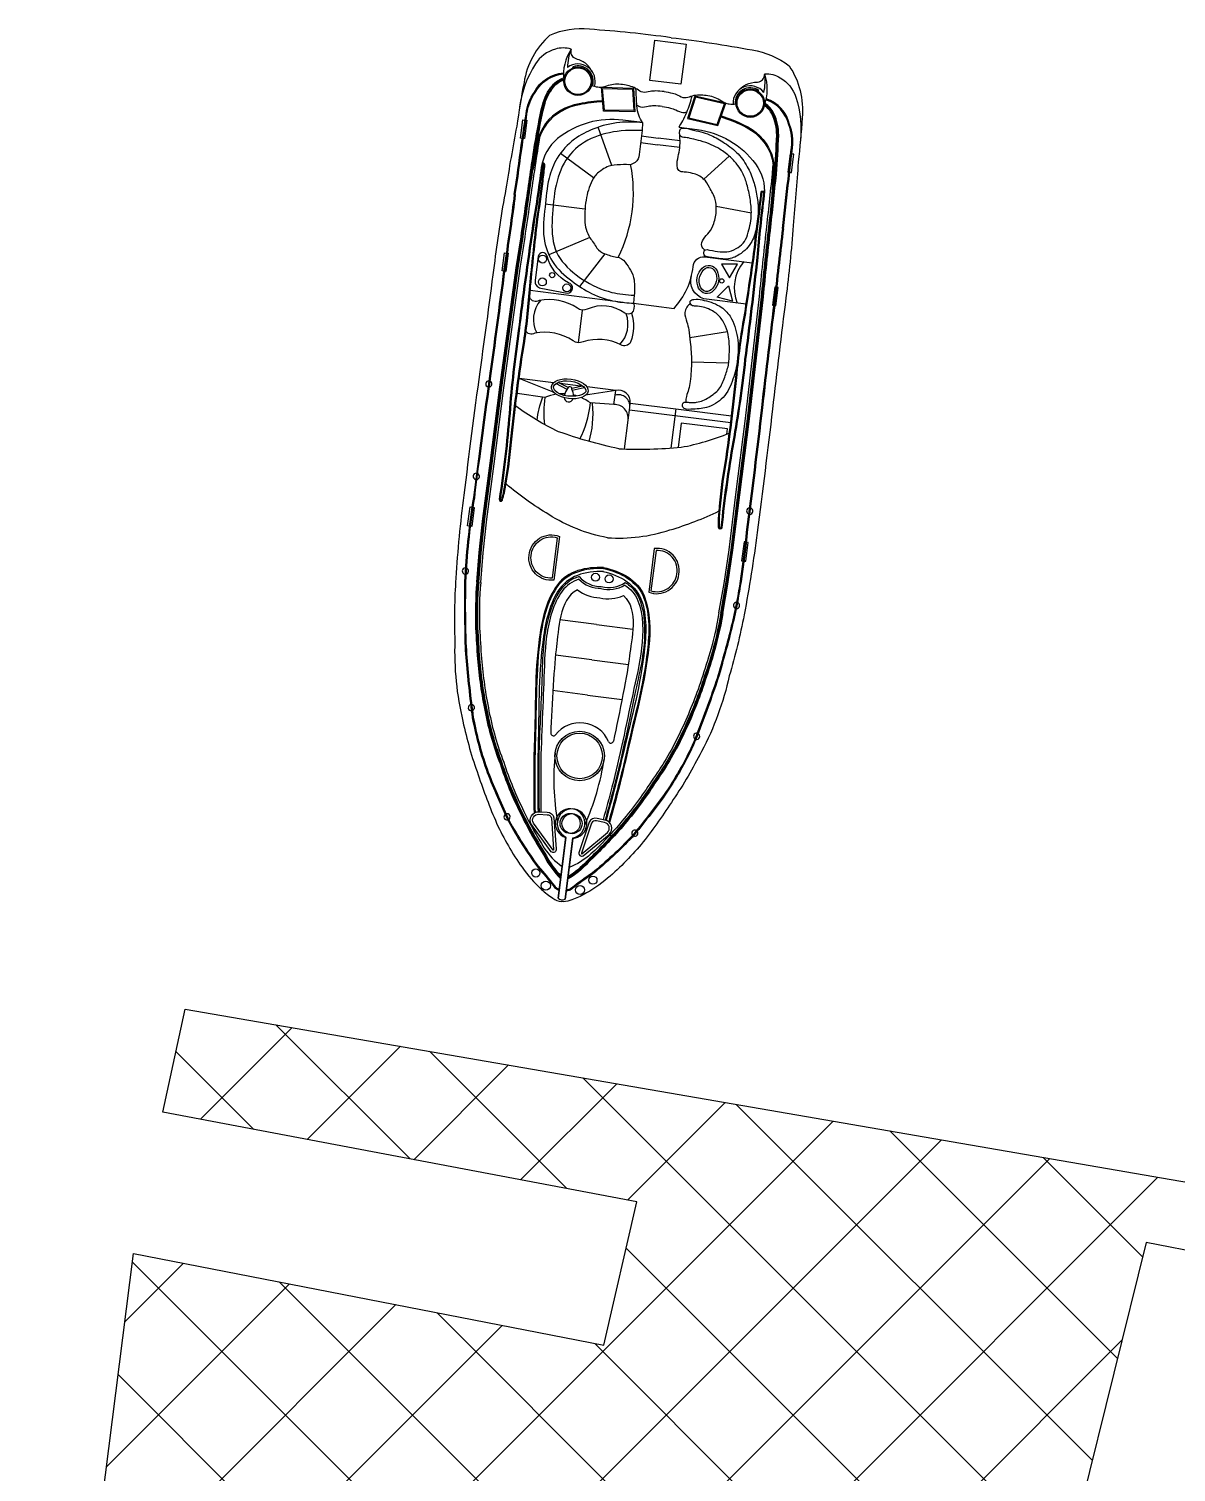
# Model space of a CAD drawing. Header units: metres. Extents: x 310965 to 313670, y 1910114 to 1912300.
# Drawn here: x 312680.8 to 312883.7, y 1912032.4 to 1912287.7 of the extents above; entities that cross this region are included whole.
import ezdxf

# ---------------------------------------------------------------- set-up
doc = ezdxf.new("R2010")
doc.units = ezdxf.units.M
doc.layers.add('C-ANNO-TABL-TTBL', color=5, linetype='Continuous')

msp = doc.modelspace()

# ---------------------------------------------------------------- linework, layer by layer
at = {"color": 32, "true_color": 0xcd6928}
for p, q in [((312777.11, 1912280.81), (312777.05, 1912280.98)), ((312809.79, 1912276.65), (312809.89, 1912276.8)), ((312783.93, 1912263.52), (312781.5, 1912270.28)), ((312789.17, 1912268.74), (312792.13, 1912268.37)), ((312795.99, 1912267.88), (312792.13, 1912268.37)), ((312780.7, 1912261.32), (312774.81, 1912265.64)), ((312789.03, 1912267.55), (312791.98, 1912267.18)), ((312795.93, 1912266.68), (312791.98, 1912267.18)), ((312804.69, 1912265.17), (312800.22, 1912261.07)), ((312779.17, 1912255.8), (312772.15, 1912256.65)), ((312808.6, 1912255.09), (312802.4, 1912256.24)), ((312780.01, 1912250.77), (312772.77, 1912247.71)), ((312782.68, 1912247.91), (312778.2, 1912242.11)), ((312785.94, 1912239.29), (312769.5, 1912241.38)), ((312778.68, 1912237.93), (312777.94, 1912232.15)), ((312804.36, 1912234.08), (312797.7, 1912233.03)), ((312804.58, 1912228.53), (312798.02, 1912228.7)), ((312773.62, 1912225.08), (312767.53, 1912225.85)), ((312773.71, 1912223.35), (312767.53, 1912225.85)), ((312776.02, 1912223.89), (312774.03, 1912224.92)), ((312776.18, 1912224.21), (312774.4, 1912225.12)), ((312778.37, 1912224.47), (312774.78, 1912224.93)), ((312776.83, 1912224.13), (312778.71, 1912224.55)), ((312776.9, 1912223.78), (312779.04, 1912224.26)), ((312784.6, 1912223.68), (312779.25, 1912222.85)), ((312784.6, 1912223.68), (312779.53, 1912224.33)), ((312784.29, 1912221.23), (312784.6, 1912223.68)), ((312795.22, 1912220.46), (312805.09, 1912219.21)), ((312795.07, 1912219.28), (312804.94, 1912218.03)), ((312781.19, 1912182.32), (312774.73, 1912183.15)), ((312781.19, 1912182.32), (312787.65, 1912181.5)), ((312780.4, 1912176.08), (312773.96, 1912176.89)), ((312780.4, 1912176.08), (312786.84, 1912175.26)), ((312779.6, 1912169.83), (312773.43, 1912170.61)), ((312779.6, 1912169.83), (312785.77, 1912169.04))]:
    msp.add_line(p, q, dxfattribs=at)
for points in [[(312794.39, 1912286.12, 0.01736), (312779.95, 1912287.61, 0.12634), (312772.91, 1912286.53, 0.172899), (312768.39, 1912278.21, 0.013884), (312767.1, 1912270.44, 0.008973), (312765.17, 1912259.36, 0.01509), (312763.2, 1912246.65, -0.002245), (312760.56, 1912227, 0.003342), (312757.74, 1912205.17, 0.016984), (312756.32, 1912190.5, 0.024546), (312756.15, 1912179.38, 0.067942), (312757.57, 1912165.19, 0.033948), (312760.29, 1912155.7, 0.022001), (312763.54, 1912147.14, 0.042872), (312768.03, 1912139.35, 0.059514), (312771.47, 1912135.45, 0.046364), (312773.51, 1912133.87, 0.104882), (312774.96, 1912133.28, 0.104882)], [(312794.39, 1912286.12, -0.01736), (312808.74, 1912283.95, -0.12634), (312815.28, 1912281.15, -0.172899), (312817.58, 1912271.96, -0.013884), (312816.88, 1912264.11, -0.008973), (312815.99, 1912252.9, -0.01509), (312814.71, 1912240.1, 0.002245), (312812.34, 1912220.42, -0.003342), (312809.61, 1912198.58, -0.016984), (312807.32, 1912184.02, -0.024546), (312804.7, 1912173.21, -0.067942), (312799.77, 1912159.82, -0.033948), (312794.76, 1912151.32, -0.022001), (312789.47, 1912143.84, -0.042872), (312783.18, 1912137.42, -0.059514), (312778.87, 1912134.51, -0.046364), (312776.51, 1912133.49, -0.104882), (312774.96, 1912133.28, -0.104882)], [(312776.72, 1912284.08, 0.164393), (312773.93, 1912284.08, 0.188684), (312770.39, 1912281.47, 0.10758), (312767.61, 1912273.89)], [(312760.03, 1912189.81), (312760.44, 1912195.03), (312761.08, 1912201.06), (312762.39, 1912210.84), (312764.09, 1912224.28), (312767.08, 1912245.8, 0.002601), (312768.83, 1912257.48, -0.004411), (312770.3, 1912267.4, -0.013009), (312771.63, 1912274.18, -0.113396), (312773.4, 1912277.67, -0.146005), (312775.38, 1912278.99, -1.595219)], [(312760.2, 1912189.8), (312760.62, 1912195.02), (312761.25, 1912201.04), (312762.56, 1912210.81), (312764.27, 1912224.26), (312767.26, 1912245.78, 0.002601), (312769, 1912257.45, -0.004411), (312770.48, 1912267.37, -0.013003), (312771.81, 1912274.14, -0.113337), (312773.53, 1912277.56, -0.144821), (312775.4, 1912278.81, -0.138987)], [(312760.38, 1912189.78), (312760.79, 1912195), (312761.43, 1912201.01), (312762.74, 1912210.79), (312764.45, 1912224.23), (312767.43, 1912245.75, 0.002601), (312769.18, 1912257.43, -0.00441), (312770.65, 1912267.35, -0.012997), (312771.98, 1912274.1, -0.113276), (312773.67, 1912277.45, -0.142458), (312775.42, 1912278.63, -0.142458)], [(312766.67, 1912258.38, 0.002942), (312767.91, 1912267.11, -0.002013), (312768.74, 1912272.66, -0.130442), (312770.23, 1912276.5, -0.261246), (312775.38, 1912279.88, -0.209197)], [(312766.85, 1912258.35, 0.002941), (312768.09, 1912267.08, -0.002014), (312768.91, 1912272.64, -0.130992), (312770.38, 1912276.41, -0.261832), (312775.39, 1912279.7, -0.261832)], [(312810.98, 1912279.72, -0.164393), (312813.68, 1912279.03, -0.188684), (312816.46, 1912275.61, -0.10758), (312817.25, 1912267.58)], [(312782.32, 1912274.77, 0.043334), (312778.18, 1912274.25, 0.18333), (312772.36, 1912270.85, 0.123985), (312770.64, 1912266.19, -0.015377), (312769.95, 1912262.75)], [(312782.31, 1912274.94, 0.043195), (312778.14, 1912274.42, 0.183415), (312772.21, 1912270.96, 0.094511), (312770.66, 1912267.41)], [(312803.21, 1912184.34), (312804.11, 1912189.49), (312805, 1912195.48), (312806.18, 1912205.27), (312807.89, 1912218.71), (312810.38, 1912240.29, -0.002601), (312811.62, 1912252.03, 0.00441), (312812.67, 1912262, 0.012997), (312813.08, 1912268.88, 0.113276), (312812.27, 1912272.54, 0.142458), (312810.88, 1912274.12, 0.142458)], [(312803.38, 1912184.31), (312804.29, 1912189.46), (312805.18, 1912195.45), (312806.36, 1912205.25), (312808.07, 1912218.69), (312810.56, 1912240.27, -0.002601), (312811.79, 1912252.01, 0.004411), (312812.85, 1912261.99, 0.013003), (312813.25, 1912268.87, 0.113337), (312812.44, 1912272.61, 0.144821), (312810.94, 1912274.29, 0.138987)], [(312803.56, 1912184.28), (312804.46, 1912189.44), (312805.35, 1912195.43), (312806.53, 1912205.22), (312808.24, 1912218.67), (312810.74, 1912240.26, -0.002601), (312811.97, 1912251.99, 0.004411), (312813.02, 1912261.97, 0.013009), (312813.43, 1912268.87, 0.113396), (312812.6, 1912272.69, 0.146005), (312811, 1912274.46, 1.595219)], [(312814.1, 1912252.34, -0.002941), (312815.09, 1912261.11, 0.002014), (312815.68, 1912266.69, 0.130992), (312815.2, 1912270.71, 0.261832), (312811.18, 1912275.15, 0.261832)], [(312814.28, 1912252.33, -0.002942), (312815.26, 1912261.09, 0.002013), (312815.86, 1912266.67, 0.130442), (312815.37, 1912270.76, 0.261246), (312811.23, 1912275.32, 0.209197)], [(312789.36, 1912271.1), (312785.86, 1912271.54, 0.202722), (312774.32, 1912268.27, 0.178768), (312771.43, 1912263.21, -0.010028), (312769.8, 1912252.3, 0.005356), (312767.36, 1912234.27, 0.016605), (312765.73, 1912219.64, -0.018921), (312763.99, 1912204.47, 0.925873), (312764.56, 1912204.31, 0.041202), (312765.16, 1912206.97, 0.024461), (312766.28, 1912215.65, -0.012888), (312768.51, 1912232.37, 0.019359), (312769.56, 1912242.19, -0.002375), (312770.77, 1912253.54, 0.006386), (312771.75, 1912260.75, 0.013656), (312772.08, 1912263.64, 0.862706), (312771.54, 1912263.77, -0.648089)], [(312789.36, 1912271.1), (312789.29, 1912269.68), (312788.77, 1912265.44, -0.448043), (312786.53, 1912263.67, 0.025561), (312784.32, 1912263.58, 0.15676), (312782, 1912262.57, 0.144288), (312780.66, 1912261.24, 0.079427), (312779.44, 1912257.86, 0.054179), (312779.13, 1912253.84, 0.127294), (312780.04, 1912250.72, -0.025195), (312781.28, 1912248.89, 0.112656), (312782.69, 1912247.9, 0.061652), (312784.77, 1912247.31, -0.222278), (312786.28, 1912246.39, -0.049109), (312787.21, 1912244.97, -0.09997), (312787.85, 1912243.26, -0.045992), (312787.88, 1912240.55), (312787.78, 1912239.14)], [(312803.23, 1912272.11, -0.043334), (312807.11, 1912270.57, -0.18333), (312811.9, 1912265.83, -0.123985), (312812.39, 1912260.88, 0.015377), (312812.2, 1912257.38)], [(312803.29, 1912272.28, -0.043195), (312807.19, 1912270.73, -0.183415), (312812.06, 1912265.89, -0.094511), (312812.67, 1912262.07)], [(312760.73, 1912189.76), (312761.14, 1912194.97), (312761.78, 1912200.97), (312763.09, 1912210.75), (312764.8, 1912224.19), (312767.78, 1912245.7, 0.002601), (312769.53, 1912257.38, -0.00441), (312771, 1912267.29, -0.002867), (312771.26, 1912268.78, -0.002867)], [(312795.8, 1912270.28), (312798.99, 1912269.87, -0.202722), (312809.34, 1912263.81, -0.178768), (312810.88, 1912258.19, 0.010028), (312809.73, 1912247.23, -0.005356), (312807.58, 1912229.16, -0.016605), (312805.5, 1912214.58, 0.018921), (312803.39, 1912199.46, -0.925873), (312802.79, 1912199.45, -0.041202), (312802.88, 1912202.17, -0.024461), (312803.97, 1912210.86, 0.012888), (312806, 1912227.6, -0.019359), (312807.43, 1912237.37, 0.002375), (312809.1, 1912248.67, -0.006386), (312809.96, 1912255.89, -0.013656), (312810.36, 1912258.78, -0.862706), (312810.91, 1912258.77, 0.648089)], [(312771.71, 1912263.72, 0.016488), (312771.6, 1912263.18, -0.010023), (312769.98, 1912252.27, 0.005356), (312767.53, 1912234.25, 0.016607), (312765.91, 1912219.63, -0.018921), (312764.16, 1912204.44, -0.01143), (312764.16, 1912204.43, 0.913283), (312764.4, 1912204.36, 0.041174), (312764.99, 1912206.99, 0.024478), (312766.1, 1912215.67, -0.012889), (312768.33, 1912232.4, 0.019362), (312769.39, 1912242.2, -0.002377), (312770.6, 1912253.57, 0.006391), (312771.57, 1912260.77, 0.013664), (312771.91, 1912263.66, -0.000701), (312771.91, 1912263.66, 0.819976), (312771.71, 1912263.72, 0.819976)], [(312802.86, 1912184.4), (312803.76, 1912189.55), (312804.65, 1912195.52), (312805.83, 1912205.31), (312807.54, 1912218.75), (312810.03, 1912240.33, -0.002601), (312811.26, 1912252.07, 0.00441), (312812.32, 1912262.04, 0.002867), (312812.44, 1912263.55, 0.002867)], [(312766.67, 1912258.38, -0.006425), (312764.98, 1912246.37, -0.002217), (312762.35, 1912226.75, 0.003368), (312759.43, 1912204.77, 0.024633), (312757.91, 1912190.87, 0.015037), (312757.89, 1912181.63, 0.025439), (312758.11, 1912176.48, 0.013843), (312759.24, 1912165.81, 0.040266), (312761.89, 1912156.12, 0.016729), (312765.62, 1912147.49, 0.029739), (312770.76, 1912139.42, -0.01525), (312773.65, 1912135.96, 0.132389), (312774.29, 1912135.44, 0.028442), (312774.59, 1912135.3, 0.028442)], [(312766.85, 1912258.36, -0.006424), (312765.16, 1912246.34, -0.002217), (312762.53, 1912226.73, 0.003368), (312759.6, 1912204.74, 0.024633), (312758.09, 1912190.87, 0.015038), (312758.06, 1912181.63, 0.025461), (312758.29, 1912176.5, 0.013839), (312759.42, 1912165.84, 0.040238), (312762.06, 1912156.18, 0.016715), (312765.78, 1912147.57, 0.029693), (312770.9, 1912139.53, -0.015234), (312773.79, 1912136.07, 0.134036), (312774.36, 1912135.6, 0.024879), (312774.61, 1912135.49, 0.024879)], [(312810.74, 1912258.75, -0.016488), (312810.71, 1912258.21, 0.010023), (312809.55, 1912247.24, -0.005356), (312807.41, 1912229.18, -0.016607), (312805.32, 1912214.61, 0.018921), (312803.21, 1912199.48, 0.01143), (312803.21, 1912199.47, -0.913283), (312802.97, 1912199.46, -0.041174), (312803.05, 1912202.15, -0.024478), (312804.14, 1912210.83, 0.012889), (312806.17, 1912227.59, -0.019362), (312807.6, 1912237.34, 0.002377), (312809.27, 1912248.65, -0.006391), (312810.13, 1912255.87, -0.013664), (312810.53, 1912258.75, 0.000701), (312810.53, 1912258.75, -0.819976), (312810.74, 1912258.75, -0.819976)], [(312814.28, 1912252.33, 0.006425), (312812.91, 1912240.27, 0.002217), (312810.55, 1912220.62, -0.003368), (312807.88, 1912198.61, -0.024633), (312805.87, 1912184.78, -0.015037), (312803.58, 1912175.82, -0.025439), (312802.07, 1912170.89, -0.013843), (312798.31, 1912160.85, -0.040266), (312793.32, 1912152.12, -0.016729), (312787.55, 1912144.7, -0.029739), (312780.55, 1912138.17, 0.01525), (312776.89, 1912135.55, -0.132389), (312776.14, 1912135.2, -0.028442), (312775.82, 1912135.15, -0.028442)], [(312814.1, 1912252.35, 0.006424), (312812.73, 1912240.29, 0.002217), (312810.37, 1912220.65, -0.003368), (312807.7, 1912198.63, -0.024633), (312805.7, 1912184.81, -0.015038), (312803.41, 1912175.87, -0.025461), (312801.91, 1912170.95, -0.013839), (312798.15, 1912160.92, -0.040238), (312793.18, 1912152.22, -0.016715), (312787.42, 1912144.82, -0.029693), (312780.44, 1912138.32, 0.015234), (312776.78, 1912135.69, -0.134036), (312776.11, 1912135.38, -0.024879), (312775.84, 1912135.33, -0.024879)], [(312787.78, 1912239.14), (312794.92, 1912238.23, 0.158322), (312798.31, 1912245.61, -0.417676), (312800.34, 1912247.38), (312808.76, 1912246.31)], [(312807.67, 1912238.97), (312800.18, 1912239.92, -0.406088), (312798.02, 1912243.99)], [(312787.78, 1912239.14, -0.291269), (312787.38, 1912237.37, -0.299867), (312786.22, 1912237.37, 0.273478), (312779.58, 1912238.1, -0.28657), (312777.82, 1912238.27, 0.198759), (312771.04, 1912239.6, -0.45148), (312769.4, 1912240.13, -1.463971)], [(312787.4, 1912237.4, -0.164009), (312787.24, 1912232.25, -0.407559), (312785.51, 1912231.77, 0.20466), (312778.85, 1912232.32, -0.28657), (312777.08, 1912232.49, 0.198759), (312770.31, 1912233.82, -0.45148), (312768.67, 1912234.35, -1.463971)], [(312786.8, 1912218.48), (312787.08, 1912220.69, 0.545737), (312784.49, 1912222.86, 0.282905)], [(312787.08, 1912220.69), (312787.18, 1912221.49, 0.516839), (312784.6, 1912223.68, 0.282905)], [(312785.14, 1912213.39, -0.033687), (312774.51, 1912216.42, -0.051879), (312766.89, 1912220.97, -1.92312)], [(312786.15, 1912213.4), (312786.8, 1912218.48, 0.462925), (312784.29, 1912221.23), (312780.15, 1912221.5)], [(312785.14, 1912213.39, 0.033687), (312796.19, 1912213.67, 0.051879), (312804.7, 1912216.16, 1.92312)], [(312783.14, 1912197.66, -0.096403), (312772.79, 1912201.75, -0.040538), (312765.2, 1912207.18, -1.92312)], [(312783.14, 1912197.66, 0.096403), (312794.19, 1912199.03, 0.040538), (312802.89, 1912202.39, 1.92312)], [(312774.65, 1912197.89), (312773.66, 1912190.15, -0.483063), (312769.27, 1912194.56, -0.50024), (312774.65, 1912197.89, -0.418424)], [(312791.42, 1912195.75), (312790.44, 1912188.02, 0.483063), (312795.79, 1912191.19, 0.50024), (312791.42, 1912195.75, 0.418424)], [(312760.03, 1912189.81, 0.031596), (312759.83, 1912181.65, 0.004928), (312760.15, 1912176.22, 0.02844), (312761.49, 1912166.85, 0.042875), (312764.14, 1912157.7, 0.035347), (312767.74, 1912148.9, 0.024093), (312772.04, 1912141.19, 0.079837), (312774.85, 1912137.39)], [(312760.2, 1912189.8, 0.031592), (312760.01, 1912181.66, 0.004926), (312760.33, 1912176.24, 0.028436), (312761.66, 1912166.89, 0.042895), (312764.3, 1912157.76, 0.035363), (312767.9, 1912148.98, 0.024111), (312772.19, 1912141.28, 0.077658), (312774.88, 1912137.61, 0.077658)], [(312760.38, 1912189.78, 0.031588), (312760.18, 1912181.66, 0.004924), (312760.51, 1912176.25, 0.028433), (312761.84, 1912166.92, 0.042917), (312764.47, 1912157.82, 0.035379), (312768.05, 1912149.06, 0.02413), (312772.35, 1912141.36, 0.075408), (312774.91, 1912137.83, 0.075408)], [(312760.73, 1912189.75, 0.031581), (312760.54, 1912181.68, 0.00492), (312760.86, 1912176.28, 0.028426), (312762.19, 1912166.99, 0.042959), (312764.8, 1912157.94, 0.035411), (312768.37, 1912149.22, 0.028829), (312771.97, 1912142.75, 0.092336), (312775.12, 1912139.48, 0.080328)], [(312803.56, 1912184.28, -0.031596), (312801.7, 1912176.33, -0.004928), (312800.03, 1912171.15, -0.02844), (312796.39, 1912162.41, -0.042875), (312791.54, 1912154.22, -0.035347), (312785.85, 1912146.6, -0.024093), (312779.76, 1912140.21, -0.079837), (312776.08, 1912137.23)], [(312803.38, 1912184.31, -0.031592), (312801.53, 1912176.38, -0.004926), (312799.86, 1912171.21, -0.028436), (312796.23, 1912162.49, -0.042895), (312791.4, 1912154.32, -0.035363), (312785.72, 1912146.71, -0.024111), (312779.63, 1912140.33, -0.077658), (312776.11, 1912137.45, -0.077658)], [(312803.21, 1912184.34, -0.031588), (312801.37, 1912176.43, -0.004924), (312799.7, 1912171.27, -0.028433), (312796.07, 1912162.57, -0.042917), (312791.25, 1912154.42, -0.035379), (312785.59, 1912146.83, -0.02413), (312779.51, 1912140.45, -0.075408), (312776.14, 1912137.67, -0.075408)], [(312802.86, 1912184.39, -0.031581), (312801.03, 1912176.53, -0.00492), (312799.36, 1912171.38, -0.028426), (312795.76, 1912162.72, -0.042959), (312790.95, 1912154.62, -0.035411), (312785.32, 1912147.06, -0.028829), (312780.22, 1912141.71, -0.092336), (312776.35, 1912139.33, -0.080328)], [(312771.05, 1912149.18), (312772.48, 1912149.1, -0.382221), (312773.68, 1912148.12), (312774.05, 1912142.61, -0.786544), (312773.21, 1912142.1), (312769.71, 1912146.92, -0.616464), (312771.05, 1912149.18, -3.844907)], [(312782.71, 1912147.7), (312781.32, 1912147.98, 0.382221), (312779.9, 1912147.33), (312778.17, 1912142.09, 0.786544), (312778.85, 1912141.38), (312783.45, 1912145.17, 0.616464), (312782.71, 1912147.7, 3.844907)]]:
    msp.add_lwpolyline(points, format="xyb", dxfattribs=at)
for points in [[(312797.05, 1912284.97), (312796.15, 1912277.87), (312790.62, 1912278.57), (312791.52, 1912285.68)], [(312787.74, 1912277.18), (312787.98, 1912273.03), (312782.47, 1912273.14), (312782.09, 1912277.34)], [(312787.57, 1912277), (312787.8, 1912273.21), (312782.63, 1912273.31), (312782.28, 1912277.15)], [(312798.59, 1912275.8), (312797.31, 1912271.84), (312802.68, 1912270.57), (312804.1, 1912274.54)], [(312798.71, 1912275.59), (312797.54, 1912271.97), (312802.56, 1912270.78), (312803.86, 1912274.41)], [(312804.71, 1912243.61), (312806.12, 1912246.05), (312803.31, 1912246.05)], [(312804.54, 1912242.25), (312805.29, 1912239.53), (312802.57, 1912240.24)]]:
    msp.add_lwpolyline(points, close=True, dxfattribs=at)
for points in [[(312768.08, 1912268.31), (312767.77, 1912268.35), (312768.18, 1912271.59), (312768.57, 1912271.54)], [(312768.74, 1912271.52), (312768.86, 1912271.5), (312768.45, 1912268.26), (312768.26, 1912268.28)], [(312815.56, 1912265.56), (312815.44, 1912265.58), (312815.03, 1912262.34), (312815.22, 1912262.31)], [(312815.4, 1912262.29), (312815.71, 1912262.25), (312816.12, 1912265.49), (312815.74, 1912265.54)], [(312764.78, 1912244.82), (312764.55, 1912244.85), (312764.96, 1912248.06), (312765.23, 1912248.02)], [(312765.41, 1912248), (312765.59, 1912247.98), (312765.18, 1912244.77), (312764.96, 1912244.8)], [(312812.91, 1912241.96), (312812.73, 1912241.98), (312812.32, 1912238.78), (312812.54, 1912238.75)], [(312812.72, 1912238.73), (312812.95, 1912238.7), (312813.35, 1912241.91), (312813.08, 1912241.94)], [(312772.07, 1912222.47), (312767.17, 1912223.16)], [(312787.03, 1912220.31), (312795.07, 1912219.28)], [(312787.18, 1912221.49), (312795.22, 1912220.46), (312794.34, 1912213.52)], [(312804.28, 1912215.99), (312804.39, 1912216.9), (312796.18, 1912217.95), (312795.63, 1912213.62)], [(312758.72, 1912199.71), (312758.41, 1912199.75), (312758.84, 1912203.1), (312759.17, 1912203.06)], [(312759.34, 1912203.03), (312759.57, 1912203.01), (312759.15, 1912199.65), (312758.89, 1912199.69)], [(312807.53, 1912196.91), (312807.3, 1912196.94), (312806.87, 1912193.59), (312807.13, 1912193.55)], [(312807.3, 1912193.53), (312807.61, 1912193.49), (312808.03, 1912196.84), (312807.7, 1912196.89)], [(312774.41, 1912133.88), (312775.78, 1912144.71)], [(312775.77, 1912144.63), (312774.41, 1912133.88)], [(312775.64, 1912133.72), (312777.02, 1912144.55)], [(312777, 1912144.47), (312775.64, 1912133.72)]]:
    msp.add_lwpolyline(points, dxfattribs=at)
for points in [[(312776.03, 1912240.93, 0.917705), (312776.24, 1912242.76, -0.209704), (312772.47, 1912247.46, 0.850912), (312770.9, 1912247.42), (312770.36, 1912243.2, 0.435659), (312771.38, 1912241.81)], [(312774.26, 1912197.65), (312773.35, 1912190.48, -0.460147), (312769.63, 1912194.52, -0.47706)], [(312791.74, 1912195.42), (312790.83, 1912188.26, 0.460147), (312795.44, 1912191.24, 0.47706)], [(312771.02, 1912148.74), (312772.48, 1912148.66, -0.383069), (312773.24, 1912148.07), (312773.62, 1912142.5, -0.853636), (312773.54, 1912142.4), (312770.07, 1912147.17, -0.613527)], [(312782.63, 1912147.26), (312781.2, 1912147.55, 0.383069), (312780.32, 1912147.17), (312778.56, 1912141.88, 0.853636), (312778.61, 1912141.76), (312783.16, 1912145.51, 0.613527)]]:
    msp.add_lwpolyline(points, format="xyb", close=True, dxfattribs=at)
for centre, radius in [((312777.93, 1912278.43), 2.52), ((312777.93, 1912278.43), 2.34), ((312808.4, 1912274.55), 2.52), ((312808.4, 1912274.55), 2.34), ((312771.67, 1912246.95), 0.703), ((312771.63, 1912242.91), 0.703), ((312773.37, 1912244.12), 0.455), ((312803.37, 1912243.09), 0.377), ((312775.96, 1912241.86), 0.703), ((312781.03, 1912190.67), 0.706), ((312783.44, 1912190.36), 0.706), ((312778.23, 1912159.05), 4.38), ((312778.23, 1912159.05), 4.38), ((312778.23, 1912159.05), 4.03), ((312778.23, 1912159.05), 4.03), ((312776.54, 1912147.12), 1.78), ((312776.88, 1912147.08), 1.78), ((312770.47, 1912138.36), 0.724), ((312772.24, 1912136.12), 0.806), ((312778.3, 1912135.35), 0.806), ((312780.57, 1912137.08), 0.724)]:
    msp.add_circle(centre, radius, dxfattribs=at)
for centre, radius, start, end in [((312783.49, 1912279.58), 8.12, 146.4233, 186.7589), ((312784.22, 1912280.95), 8.12, 157.3967, 180.6292), ((312777.93, 1912278.43), 3.05, 342.0804, 126.982), ((312777.93, 1912278.43), 2.7, 342.0804, 109.0303), ((312802.94, 1912278.57), 8.12, 344.88, 8.1125), ((312803.3, 1912277.06), 8.12, 338.7503, 19.0859), ((312808.4, 1912274.55), 3.05, 38.5272, 183.4288), ((312808.4, 1912274.55), 2.7, 56.4789, 183.4288), ((312761.94, 1912258.7), 25.79, 333.6541, 11.1267), ((312812.8, 1912241.89), 7.22, 140.2231, 202.1106), ((312775.22, 1912236.28), 5.18, 139.379, 207.5265), ((312781.61, 1912235.46), 5.18, 315.9546, 20.1588), ((312762.16, 1912224.86), 0.548, 88.8499, 255.3524), ((312762.16, 1912224.86), 0.548, 273.9766, 70.2257), ((312775.26, 1912214.93), 8.19, 98.1888, 112.9446), ((312775.26, 1912214.93), 8.19, 87.6571, 93.9964), ((312778.33, 1912222.25), 2.87, 176.3698, 176.6391), ((312776.29, 1912222.48), 0.8, 183.5569, 341.9024), ((312778.33, 1912222.25), 2.87, 141.1592, 168.7993), ((312776.48, 1912224), 0.384, 352.7546, 172.7546), ((312774.25, 1912222.77), 2.87, 358.3571, 24.35), ((312774.25, 1912222.77), 2.87, 348.87, 349.1393), ((312775.26, 1912214.93), 8.19, 72.7037, 76.9436), ((312775.26, 1912214.93), 8.19, 53.3796, 66.7306), ((312759.95, 1912208.52), 0.548, 87.6254, 257.7245), ((312759.95, 1912208.52), 0.548, 276.3847, 68.9652), ((312808.31, 1912202.37), 0.548, 96.544, 249.1245), ((312808.31, 1912202.37), 0.548, 267.7847, 77.8838), ((312758.02, 1912191.77), 0.548, 91.0284, 261.435), ((312758.02, 1912191.77), 0.548, 280.0939, 72.3695), ((312781.92, 1912194), 5.31, 223.7164, 271.4661), ((312781.92, 1912194), 4.96, 220.259, 271.4661), ((312783.41, 1912193.81), 5.31, 254.043, 301.7928), ((312783.41, 1912193.81), 4.96, 254.043, 305.2502), ((312781.97, 1912193.71), 6.69, 231.8787, 268.4811), ((312783.29, 1912193.55), 6.69, 257.0281, 293.6304), ((312805.99, 1912185.67), 0.548, 93.1396, 245.4153), ((312805.99, 1912185.67), 0.548, 264.0741, 74.4807), ((312759.07, 1912167.59), 0.548, 103.0431, 271.1387), ((312759.07, 1912167.59), 0.548, 289.7738, 84.408), ((312778.14, 1912159.62), 5.27, 81.0142, 142.8154), ((312778.46, 1912159.58), 5.27, 22.6938, 84.4949), ((312773.57, 1912163.08), 0.466, 177.0922, 323.56), ((312783.75, 1912161.78), 0.466, 201.9492, 348.4169), ((312798.92, 1912162.52), 0.548, 81.1012, 235.7354), ((312798.92, 1912162.52), 0.548, 254.3704, 62.4661), ((312820.19, 1912155.03), 46.53, 174.3564, 189.4272), ((312736.6, 1912165.66), 46.53, 336.082, 351.1528), ((312765.38, 1912148.28), 0.548, 127.3821, 282.5242), ((312765.38, 1912148.28), 0.548, 301.1619, 108.7443), ((312776.54, 1912147.12), 2.61, 280.4211, 252.8706), ((312776.88, 1912147.08), 2.61, 272.6386, 245.0881), ((312787.98, 1912145.41), 0.548, 56.7648, 224.3472), ((312787.98, 1912145.41), 0.548, 242.985, 38.1271), ((312775.13, 1912134.65), 1.05, 226.6619, 298.8472), ((312775.13, 1912134.65), 1.05, 226.6619, 298.8472)]:
    msp.add_arc(centre, radius, start, end, dxfattribs=at)
for centre, major_axis, ratio in [((312800.9, 1912243.35), (-0.43, -2.47), 0.758117), ((312776.48, 1912224), (-3.23, 0.41), 0.533092)]:
    msp.add_ellipse(centre, major_axis=major_axis, ratio=ratio, dxfattribs=at)
for start_param, end_param in [(4.712389, 5.232342), (0.830012, 1.576846)]:
    msp.add_ellipse((312776.11, 1912221.96), major_axis=(-1.21, -9.49), ratio=0.425319, start_param=start_param, end_param=end_param, dxfattribs=at)
for points in [[(312780.45, 1912280.15), (312779.78, 1912281.08), (312778.13, 1912282.18), (312777.14, 1912282.62), (312776.73, 1912283.39), (312776.72, 1912284.08)], [(312806.39, 1912276.85), (312807.26, 1912277.59), (312809.14, 1912278.23), (312810.21, 1912278.41), (312810.8, 1912279.05), (312810.98, 1912279.72)], [(312793.17, 1912276.58), (312791.69, 1912276.69), (312790.69, 1912276.6), (312789.38, 1912276.46), (312788.38, 1912277), (312786.13, 1912277.78), (312783.62, 1912277.73), (312782.3, 1912277.36), (312781.47, 1912277.34), (312780.33, 1912277.66)], [(312789.36, 1912271.1), (312788.68, 1912272.39), (312788.37, 1912274.05), (312788.19, 1912277.11)], [(312793.17, 1912276.58), (312794.64, 1912276.31), (312795.58, 1912275.98), (312796.81, 1912275.51), (312797.92, 1912275.78), (312800.29, 1912275.98), (312802.71, 1912275.3), (312803.9, 1912274.61), (312804.69, 1912274.39), (312805.88, 1912274.41)], [(312795.8, 1912270.28), (312796.47, 1912271.4), (312797.19, 1912272.93), (312798.14, 1912275.84)], [(312789.36, 1912271.1), (312785.31, 1912271.11), (312780.72, 1912269.99), (312777.29, 1912268.14), (312774.25, 1912264.8), (312772.82, 1912261.25), (312772.1, 1912256.11), (312771.93, 1912250.64), (312773.43, 1912246.52), (312776.85, 1912243.08), (312780.35, 1912240.87), (312784.56, 1912239.48), (312787.78, 1912239.14)], [(312800.38, 1912248.53), (312799.82, 1912249.25), (312800.11, 1912250.47), (312801.15, 1912251.69), (312801.95, 1912253.22), (312802.4, 1912255.67), (312802.21, 1912257.47), (312801.18, 1912259.64), (312800.16, 1912261.12), (312798.2, 1912262.12), (312796.74, 1912262.35), (312795.75, 1912262.62), (312795.48, 1912263.4), (312795.65, 1912265.1), (312795.97, 1912268.36), (312796.06, 1912270), (312797.88, 1912269.9), (312801.21, 1912268.95), (312803.55, 1912267.68), (312805.97, 1912265.83), (312807.88, 1912263.3), (312808.99, 1912260.7), (312809.59, 1912258.11), (312809.82, 1912255.48), (312809.51, 1912252.72), (312808.66, 1912250.04), (312807.71, 1912248.76), (312806.46, 1912247.74), (312804.25, 1912246.96), (312802.86, 1912247.06), (312801.14, 1912247.28), (312800.23, 1912247.68), (312800.38, 1912248.53), (312801.21, 1912248.55), (312803.07, 1912248.26), (312804.69, 1912248.32), (312806.25, 1912249.03), (312807.36, 1912250.06), (312808.06, 1912251.7), (312808.59, 1912254.92), (312808.37, 1912257.66), (312807.81, 1912260.15), (312807.04, 1912262.2), (312806.2, 1912263.53), (312804.89, 1912264.99), (312803.02, 1912266.39), (312801.49, 1912267.19), (312799.62, 1912267.85), (312798.04, 1912268.24), (312796.92, 1912268.47), (312796.07, 1912268.68), (312795.89, 1912269.19)], [(312798.12, 1912221.59), (312797.44, 1912221.62), (312796.56, 1912221.55), (312796.5, 1912220.73), (312797.88, 1912220.38), (312800.68, 1912220.7), (312803.59, 1912222.47), (312805.35, 1912225.73), (312806.16, 1912229.03), (312806.12, 1912233.1), (312804.83, 1912236.83), (312803, 1912238.62), (312799.87, 1912239.73), (312798.42, 1912239.83), (312797.79, 1912239.53), (312798, 1912238.81), (312798.75, 1912238.64), (312801.29, 1912238), (312802.9, 1912236.87), (312804.02, 1912235.09), (312804.57, 1912233.13), (312804.71, 1912230.6), (312804.53, 1912228.18), (312803.88, 1912226.04), (312802.85, 1912223.95), (312801.08, 1912222.49), (312798.91, 1912221.63), (312798.12, 1912221.59)], [(312797.81, 1912239.09), (312797.18, 1912238.43), (312796.84, 1912237.52), (312797.21, 1912235.81), (312797.52, 1912234.45), (312797.79, 1912232.24), (312798.02, 1912228.89), (312797.95, 1912227.13), (312797.79, 1912225.31), (312797.5, 1912223.91), (312797.12, 1912222.67), (312796.98, 1912221.67)]]:
    msp.add_spline(points, degree=3, dxfattribs=at)
for points, knots in [([(312792.84, 1912273.94), (312792.34, 1912274), (312791.51, 1912274.09), (312790.26, 1912273.99), (312789.19, 1912273.64), (312788.59, 1912274), (312788.36, 1912274.15)], [0, 0, 0, 0, 0.00840925, 0.01405459, 0.02148076, 0.02583256, 0.02583256, 0.02583256, 0.02583256]), ([(312792.84, 1912273.94), (312793.33, 1912273.87), (312794.16, 1912273.75), (312795.35, 1912273.34), (312796.3, 1912272.74), (312796.97, 1912272.94), (312797.22, 1912273.02)], [0, 0, 0, 0, 0.00840925, 0.01405459, 0.02148076, 0.02583256, 0.02583256, 0.02583256, 0.02583256]), ([(312789.29, 1912269.68), (312785.23, 1912269.88), (312781.5, 1912269.29), (312775.56, 1912265.28), (312774.13, 1912261.83), (312773.28, 1912253.99), (312772.8, 1912249.88), (312776.74, 1912244.26), (312780.35, 1912241.95), (312785.18, 1912240.76), (312786.47, 1912240.65), (312787.88, 1912240.55)], [0, 0, 0, 0, 0.0684102, 0.0684102, 0.1368204, 0.1368204, 0.2052306, 0.2052306, 0.2736407, 0.2736407, 0.2974604, 0.2974604, 0.2974604, 0.2974604]), ([(312800.53, 1912241.23), (312801.35, 1912241.09), (312802.41, 1912242.18), (312802.52, 1912244.76), (312801.63, 1912245.68), (312799.9, 1912245.2), (312799.12, 1912243.66), (312799.58, 1912241.78), (312800.04, 1912241.31), (312800.53, 1912241.23)], [0, 0, 0, 0, 1.743273, 1.743273, 3.486547, 3.486547, 5.22982, 5.22982, 6.283185, 6.283185, 6.283185, 6.283185]), ([(312773.6, 1912224.37), (312773.56, 1912224), (312773.94, 1912223.45), (312776.39, 1912222.31), (312779.02, 1912222.79), (312779.61, 1912224.17), (312777.88, 1912225.43), (312774.6, 1912225.42), (312773.66, 1912224.84), (312773.6, 1912224.37)], [0, 0, 0, 0, 1.031451, 1.031451, 2.992455, 2.992455, 4.95346, 4.95346, 6.283185, 6.283185, 6.283185, 6.283185]), ([(312782.47, 1912192.38), (312779.43, 1912192.51), (312776.13, 1912191.83), (312772.44, 1912186.81), (312771.67, 1912183.66), (312770.27, 1912174.67), (312770.47, 1912168.79), (312770.07, 1912158.2), (312770.09, 1912153.67), (312770.16, 1912148.96)], [0, 0, 0, 0, 0.0462196, 0.0462196, 0.0924392, 0.0924392, 0.1947325, 0.1947325, 0.2709084, 0.2709084, 0.2709084, 0.2709084]), ([(312782.46, 1912192.21), (312779.33, 1912192.34), (312776.02, 1912191.54), (312772.41, 1912186.28), (312771.72, 1912183.05), (312770.43, 1912174.01), (312770.6, 1912168.1), (312770.25, 1912157.77), (312770.27, 1912153.5), (312770.34, 1912149.05)], [0, 0, 0, 0, 0.0480884, 0.0480884, 0.0961768, 0.0961768, 0.1985377, 0.1985377, 0.2704106, 0.2704106, 0.2704106, 0.2704106]), ([(312782.44, 1912191.67), (312779.25, 1912191.81), (312776.07, 1912190.9), (312772.66, 1912185.45), (312772.08, 1912182.12), (312770.92, 1912172.91), (312771.04, 1912166.86), (312770.78, 1912156.85), (312770.81, 1912153.01), (312770.86, 1912149.18)], [0, 0, 0, 0, 0.0508337, 0.0508337, 0.1016674, 0.1016674, 0.2060328, 0.2060328, 0.2709084, 0.2709084, 0.2709084, 0.2709084]), ([(312782.32, 1912191.69), (312785.45, 1912191.02), (312788.3, 1912189.35), (312790.23, 1912183.21), (312789.96, 1912179.85), (312788.78, 1912170.64), (312787.15, 1912164.81), (312784.89, 1912155.06), (312783.91, 1912151.34), (312782.9, 1912147.65)], [0, 0, 0, 0, 0.0508337, 0.0508337, 0.1016674, 0.1016674, 0.2060328, 0.2060328, 0.2709084, 0.2709084, 0.2709084, 0.2709084]), ([(312782.43, 1912192.21), (312785.5, 1912191.56), (312788.51, 1912189.95), (312790.69, 1912183.96), (312790.54, 1912180.66), (312789.53, 1912171.58), (312787.89, 1912165.9), (312785.64, 1912155.82), (312784.55, 1912151.69), (312783.37, 1912147.39)], [0, 0, 0, 0, 0.0480884, 0.0480884, 0.0961768, 0.0961768, 0.1985377, 0.1985377, 0.2704106, 0.2704106, 0.2704106, 0.2704106]), ([(312782.47, 1912192.38), (312785.44, 1912191.75), (312788.47, 1912190.26), (312790.79, 1912184.47), (312790.75, 1912181.24), (312789.85, 1912172.18), (312788.19, 1912166.54), (312785.92, 1912156.18), (312784.77, 1912151.8), (312783.52, 1912147.26)], [0, 0, 0, 0, 0.0462196, 0.0462196, 0.0924392, 0.0924392, 0.1947325, 0.1947325, 0.2709084, 0.2709084, 0.2709084, 0.2709084]), ([(312778.14, 1912190.79), (312777.49, 1912190.58), (312774.89, 1912189.38), (312771.74, 1912182.44), (312771.64, 1912171.91), (312770.89, 1912160.22), (312770.99, 1912152.39), (312771.04, 1912149.18)], [0.0234044, 0.0234044, 0.0234044, 0.0234044, 0.0350942, 0.0739111, 0.138251, 0.2165713, 0.2709084, 0.2709084, 0.2709084, 0.2709084]), ([(312778.08, 1912190.33), (312776.91, 1912189.9), (312775.9, 1912189.25), (312773.55, 1912186.07), (312772.78, 1912183), (312772, 1912177.48), (312771.98, 1912174.73), (312771.67, 1912166.37), (312771.33, 1912160.74), (312771.34, 1912153.15), (312771.37, 1912151.17), (312771.39, 1912149.19)], [0.0248254, 0.0248254, 0.0248254, 0.0248254, 0.0474598, 0.0474598, 0.0949196, 0.0949196, 0.1423794, 0.1423794, 0.237299, 0.237299, 0.2709084, 0.2709084, 0.2709084, 0.2709084]), ([(312786.21, 1912189.29), (312787.23, 1912188.58), (312788.05, 1912187.7), (312789.53, 1912184.04), (312789.5, 1912180.87), (312788.88, 1912175.34), (312788.21, 1912172.67), (312786.42, 1912164.49), (312785.34, 1912158.96), (312783.43, 1912151.62), (312782.91, 1912149.7), (312782.39, 1912147.79)], [0.0248254, 0.0248254, 0.0248254, 0.0248254, 0.0474598, 0.0474598, 0.0949196, 0.0949196, 0.1423794, 0.1423794, 0.237299, 0.237299, 0.2709084, 0.2709084, 0.2709084, 0.2709084]), ([(312786.27, 1912189.76), (312786.84, 1912189.39), (312789.06, 1912187.58), (312790.37, 1912180.07), (312787.83, 1912169.85), (312785.64, 1912158.35), (312783.57, 1912150.79), (312782.73, 1912147.69)], [0.0234044, 0.0234044, 0.0234044, 0.0234044, 0.0350942, 0.0739111, 0.138251, 0.2165713, 0.2709084, 0.2709084, 0.2709084, 0.2709084]), ([(312777.84, 1912188.45), (312774.52, 1912186.83), (312774.5, 1912181.1), (312773.73, 1912175.47), (312773.3, 1912168.02), (312773.11, 1912163.09)], [0.0313661, 0.0313661, 0.0313661, 0.0313661, 0.1084744, 0.1084744, 0.1920729, 0.1920729, 0.1920729, 0.1920729]), ([(312785.97, 1912187.42), (312788.78, 1912185.02), (312787.36, 1912179.47), (312786.7, 1912173.82), (312785.26, 1912166.5), (312784.21, 1912161.68)], [0.0313661, 0.0313661, 0.0313661, 0.0313661, 0.1084744, 0.1084744, 0.1920729, 0.1920729, 0.1920729, 0.1920729])]:
    msp.add_open_spline(points, degree=3, knots=knots, dxfattribs=at)
for points in [[(312770.71, 1912218.43), (312770.87, 1912219.77), (312771.18, 1912221.17), (312771.71, 1912222.58)], [(312779.92, 1912214.69), (312780.47, 1912216.67), (312780.77, 1912218.99), (312780.5, 1912221.46)]]:
    msp.add_open_spline(points, degree=3, dxfattribs=at)
at = {"layer": 'C-ANNO-TABL-TTBL'}
for p, q in [((312704.5, 1912096.02), (312708.47, 1912114.26)), ((312708.47, 1912114.26), (312903.01, 1912080.65)), ((312788.34, 1912080.16), (312704.5, 1912096.02)), ((312782.52, 1912054.79), (312788.34, 1912080.16)), ((312878.41, 1912072.98), (312855.37, 1911979.63)), ((312954.85, 1912057.91), (312878.41, 1912072.98)), ((312691.9, 1912012.25), (312699.34, 1912071.03)), ((312699.34, 1912071.03), (312782.52, 1912054.79))]:
    msp.add_line(p, q, dxfattribs=at)
at = {"layer": 'C-ANNO-TABL-TTBL', "linetype": 'Continuous'}
for p, q in [((312711.15, 1912094.77), (312727.38, 1912110.99)), ((312748.26, 1912087.75), (312724.51, 1912111.49)), ((312730.03, 1912091.19), (312746.52, 1912107.69)), ((312720.57, 1912092.98), (312706.83, 1912106.72)), ((312775.94, 1912082.51), (312751.65, 1912106.8)), ((312748.91, 1912087.62), (312765.67, 1912104.38)), ((312767.79, 1912084.05), (312784.81, 1912101.07)), ((312864.46, 1912016.44), (312778.79, 1912102.11)), ((312786.67, 1912080.48), (312803.95, 1912097.76)), ((312868.9, 1912034.45), (312805.93, 1912097.42)), ((312572.53, 1911843.9), (312823.09, 1912094.46)), ((312873.35, 1912052.46), (312833.07, 1912092.73)), ((312590.95, 1911839.86), (312842.24, 1912091.15)), ((312609.37, 1911835.83), (312861.38, 1912087.84)), ((312877.79, 1912070.46), (312860.21, 1912088.04)), ((312627.78, 1911831.79), (312880.52, 1912084.53)), ((312860.02, 1911998.44), (312786.47, 1912071.99)), ((312697.82, 1912058.98), (312708.15, 1912069.31)), ((312966.4, 1911802.25), (312699.15, 1912069.5)), ((312694.56, 1912033.28), (312726.93, 1912065.64)), ((312969.38, 1911821.73), (312725.1, 1912066)), ((312542.67, 1911858.94), (312745.71, 1912061.98)), ((312970.43, 1911843.12), (312753, 1912060.55)), ((312557.54, 1911851.35), (312764.5, 1912058.31)), ((312646.2, 1911827.76), (312874.15, 1912055.71)), ((312855.57, 1911980.43), (312780.9, 1912055.11)), ((312947.29, 1911798.91), (312696.63, 1912049.57))]:
    msp.add_line(p, q, dxfattribs=at)

doc.saveas('drawing.dxf')
